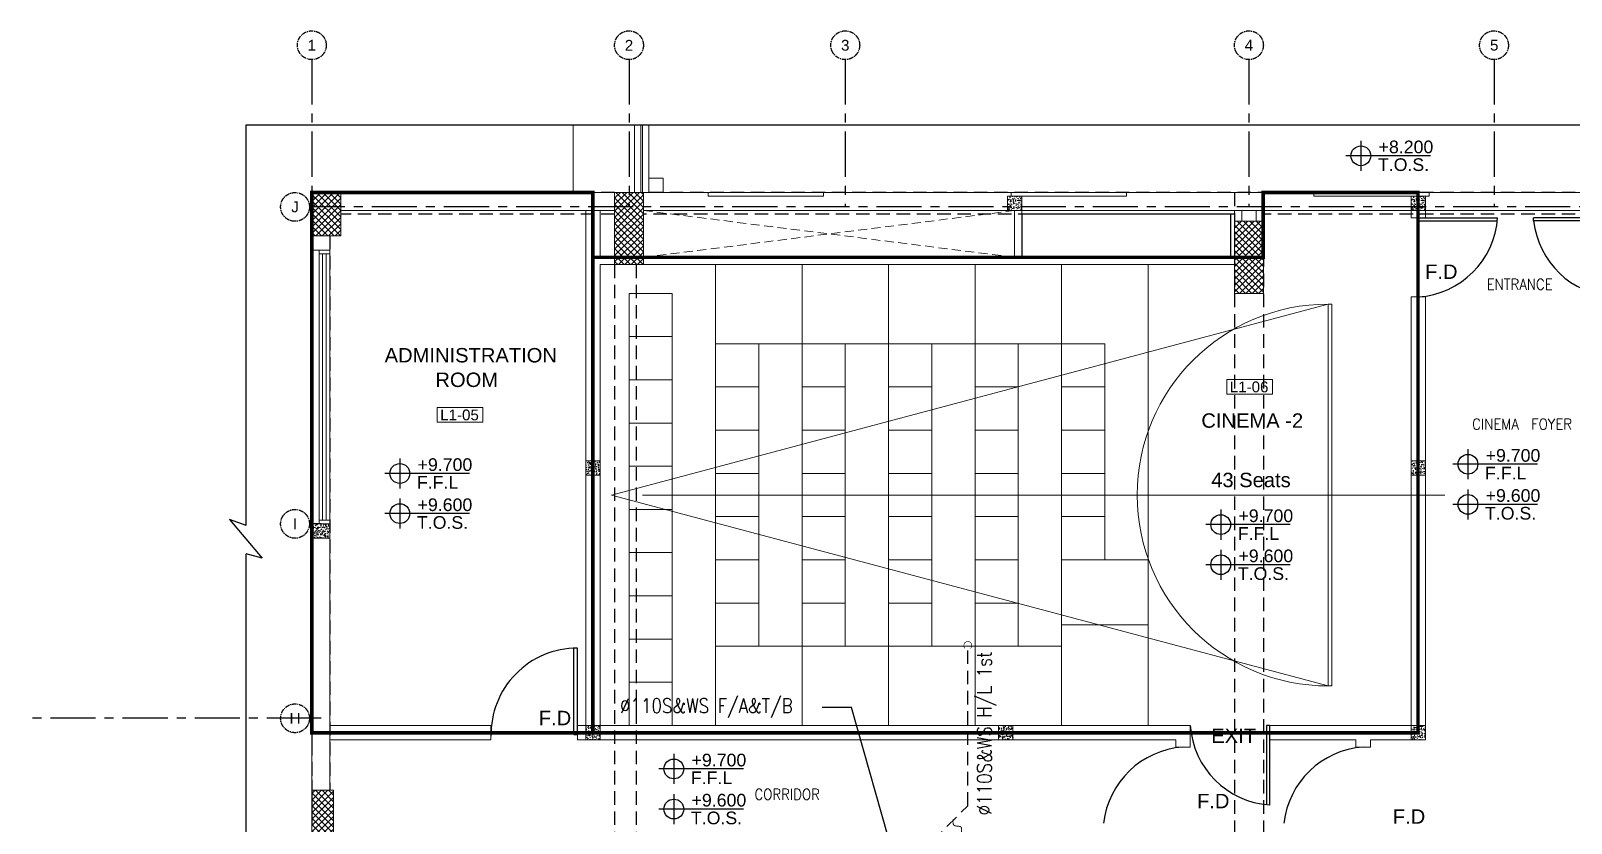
# Model space of a CAD drawing. Header units: millimetres. Extents: x 120409 to 293413, y 279268 to 473550.
# Drawn here: x 120409 to 141779, y 347863 to 358866 of the extents above; entities that cross this region are included whole.
import ezdxf
from ezdxf.enums import TextEntityAlignment as Align

# ---------------------------------------------------------------- set-up
doc = ezdxf.new("R2010")
doc.units = ezdxf.units.MM
doc.header["$LTSCALE"] = 50
doc.header["$MEASUREMENT"] = 0
for name, pattern in [('BASE PLANS-J 2-4-16$0$CENTER', [2, 1.25, -0.25, 0.25, -0.25]), ('BASE PLANS-J 2-4-16$0$HIDDENX2', [0.75, 0.5, -0.25]), ('CENTER', [2, 1.25, -0.25, 0.25, -0.25]), ('DASHED2', [9.525, 6.35, -3.175]), ('FF$0$HIDDEN2', [0.1875, 0.125, -0.0625]), ('HIDDEN', [0.375, 0.25, -0.125])]:
    doc.linetypes.add(name, pattern=pattern)
for name, color, linetype, lineweight in [('A-LEASING LINE', 255, 'DASHED2', 9), ('A-LEASING NUMBER', 255, 'Continuous', 9), ('BASE PLANS-J 2-4-16$0$A-BLOCK', 255, 'Continuous', 18), ('BASE PLANS-J 2-4-16$0$A-CINEMA DETAILS', 255, 'Continuous', 13), ('BASE PLANS-J 2-4-16$0$A-Concrete post &encasement added 28-3-2011', 255, 'Continuous', 5), ('BASE PLANS-J 2-4-16$0$A-GLASS', 255, 'Continuous', 5), ('BASE PLANS-J 2-4-16$0$A-HIDDEN', 8, 'BASE PLANS-J 2-4-16$0$HIDDENX2', 9), ('BASE PLANS-J 2-4-16$0$A-LOUVERS', 255, 'Continuous', 5), ('BASE PLANS-J 2-4-16$0$A-PROJECTION', 255, 'Continuous', 15), ('BASE PLANS-J 2-4-16$0$S-COL', 255, 'Continuous', 20)]:
    doc.layers.add(name, color=color, linetype=linetype, lineweight=lineweight)
for name, color, linetype in [('A-LEVEL', 255, 'Continuous'), ('A-TEXT', 255, 'Continuous'), ('Axis', 8, 'CENTER'), ('BASE PLANS-J 2-4-16$0$A-AXIS', 255, 'Continuous'), ('BASE PLANS-J 2-4-16$0$A-DOOR', 255, 'Continuous'), ('BASE PLANS-J 2-4-16$0$A-TEXT', 255, 'Continuous'), ('BASE PLANS-J 2-4-16$0$AC-Fresh DUCT', 255, 'Continuous'), ('BASE PLANS-J 2-4-16$0$Axis', 8, 'BASE PLANS-J 2-4-16$0$CENTER'), ('BASE PLANS-J 2-4-16$0$FD', 255, 'Continuous'), ('BASE PLANS-J 2-4-16$0$S-COL-HAT', 8, 'Continuous'), ('DIM', 255, 'Continuous'), ('FF$0$A-CONCRETE HIDDEN', 8, 'FF$0$HIDDEN2'), ('OUT RETAIL', 253, 'Continuous'), ('P-PIPE-DRA', 40, 'Continuous'), ('P-PIPE-DRA-TXT', 181, 'Continuous')]:
    doc.layers.add(name, color=color, linetype=linetype)
doc.styles.add('ARIAL', font='ARIALUNI.TTF')
doc.styles.add('BASE PLANS-J 2-4-16$0$ARIAL', font='ARIALUNI.TTF')
doc.styles.add('BASE PLANS-J 2-4-16$0$style1', font='arial.ttf')
doc.styles.add('ROMANS', font='ROMANS.shx', dxfattribs={"width": 0.9})
doc.styles.add('SS', font='romand.shx', dxfattribs={"width": 0.85, "height": 200})
doc.styles.get("Standard").update_dxf_attribs({"font": 'arial.ttf'})
doc.styles.add('VK', font='arial.ttf', dxfattribs={"width": 0.8})
doc.dimstyles.new('1-100', dxfattribs={"dimtxt": 150, "dimasz": 150, "dimexe": 0.16, "dimexo": 0.0625, "dimgap": 0.05, "dimtad": 3, "dimzin": 0, "dimdsep": 46, "dimtxsty": 'Standard', "dimcen": 0.09, "dimclrd": 1, "dimclre": 256, "dimclrt": 2, "dimadec": 0, "dimazin": 0, "dimtfac": 1, "dimtofl": 0, "dimtmove": 2, "dimatfit": 2, "dimfxl": 1, "dimtolj": 1, "dimtzin": 0, "dimlwd": -1, "dimarcsym": 0})
pattern_1 = [(135, (115077.23, 45947.435), (-44.194174, -44.194174), []), (225, (115077.23, 45947.435), (44.194174, -44.194174), [])]
pattern_2 = [(140, (115077.23, 45947.435), (6.275213, 71.726018), [7.5, -82.5]), (85, (115077.23, 45947.435), (-75.219213, -13.875133), [6, -66]), (190.451444, (115077.75, 45953.41), (-68.943999, 57.850885), [6.37402, -70.114211]), (136.1842, (115057.23, 45947.435), (16.551928, 106.724133), [11.25, -123.75]), (186.635635, (115058.61, 45956.33), (-97.41186, 93.466195), [9.561034, -105.171376]), (81.184164, (115057.23, 45947.44), (-97.41186, 93.466195), [9, -99]), (111, (115062.23, 45957.435), (40.261889, 59.690705), [7.5, -82.5]), (56, (115062.23, 45957.435), (-72.515005, 24.331533), [6, -66]), (161.451445, (115065.585, 45962.41), (-32.253115, 84.022238), [6.374019, -70.114211]), (127.5, (115077.23, 45947.435), (-33.2893854, 1.2159855), [0, -65.2, 0, -67, 0, -66.25]), (97.5, (115077.23, 45947.435), (-39.441171, 26.3069537), [0, -38.2, 0, -63.7, 0, -25.25]), (57.5, (115077.23, 45925.135), (2.2554872, 53.3822436), [0, -25, 0, -78, 0, -103.5]), (47.5, (115077.23, 45915.135), (-10.010498, 58.318617), [0, -32.5, 0, -51.8, 0, -73.5])]

# ---------------------------------------------------------------- blocks, each defined once
blk = doc.blocks.new('BASE PLANS-J 2-4-16$0$ax-new')
at = {"layer": 'BASE PLANS-J 2-4-16$0$Axis', "ltscale": 10}
for p, q in [((-139622, 419318), (-139622, 393099)), ((-135222, 419318), (-135222, 417273)), ((-132222, 419318), (-132222, 417273)), ((-126622, 419318), (-126622, 417273)), ((-123222, 419318), (-123222, 417273)), ((-109164, 417273), (-139655, 417273)), ((-139494, 412873), (-139655, 412873)), ((-139494, 410173), (-139655, 410173))]:
    blk.add_line(p, q, dxfattribs=at)
at = {"layer": 'BASE PLANS-J 2-4-16$0$Axis'}
for centre in [(-139622, 419518), (-135222, 419518), (-132222, 419518), (-126622, 419518), (-123222, 419518), (-139855, 417273), (-139855, 412873), (-139855, 410173)]:
    blk.add_circle(centre, 200, dxfattribs=at)
at = {"layer": 'BASE PLANS-J 2-4-16$0$Axis', "style": 'BASE PLANS-J 2-4-16$0$style1'}
for s, p in [('1', (-139622, 419518)), ('2', (-135222, 419518)), ('3', (-132222, 419518)), ('4', (-126622, 419518)), ('5', (-123219, 419518)), ('J', (-139855, 417273)), ('I', (-139855, 412873)), ('H', (-139855, 410173))]:
    blk.add_text(s, height=150, dxfattribs=at).set_placement(p, align=Align.MIDDLE)
blk = doc.blocks.new('HK')
for points in [[(82.2, 0), (-17.8, 0)], [(0, 17.8), (0, -17.8)]]:
    blk.add_lwpolyline(points)
blk.add_circle((0, 0), 11.7)
at = {"style": 'VK'}
for tag, p in [('REL', (21, 3)), ('APS', (20.2, -18))]:
    blk.add_attdef(tag, p, '', height=15, dxfattribs=at)
blk = doc.blocks.new('LEASING')
at = {"layer": 'A-LEASING NUMBER'}
blk.add_lwpolyline([(271, 87), (799, 87), (799, 255), (271, 255)], close=True, dxfattribs=at)
at = {"layer": 'A-LEASING NUMBER', "style": 'ARIAL'}
blk.add_attdef('4TH-01', text='', height=100, dxfattribs=at).set_placement((530, 170), align=Align.MIDDLE_CENTER)
blk = doc.blocks.new('A$C15096C43')
at = {"layer": 'FF$0$A-CONCRETE HIDDEN', "ltscale": 30}
for p, q in [((3800, 600), (0, 600)), ((20503, 600), (4200, 600)), ((12400, 600), (12400, -8300)), ((12800, 600), (12800, -8300)), ((3800, 300), (0, 300)), ((12400, 300), (4200, 300)), ((20503, 300), (12800, 300)), ((-400, 0), (-400, -7700)), ((-150, 0), (-150, -7700)), ((3800, -400), (3800, -8300)), ((4100, -400), (4100, -8300))]:
    blk.add_line(p, q, dxfattribs=at)
blk = doc.blocks.new('*U95')
at = {"layer": 'P-PIPE-DRA', "color": 1, "const_width": 0.02}
blk.add_lwpolyline([(-0.091, 0.142), (-0.093, 0.112), (-0.093, 0.083), (-0.092, 0.07), (-0.09, 0.057), (-0.087, 0.045), (-0.083, 0.035), (-0.077, 0.026), (-0.07, 0.018), (-0.061, 0.012), (-0.051, 0.008), (-0.039, 0.005), (-0.026, 0.003), (0.001, 0), (0.028, -0.003), (0.041, -0.005), (0.052, -0.007), (0.063, -0.011), (0.072, -0.017), (0.079, -0.024), (0.084, -0.033), (0.088, -0.043), (0.09, -0.055), (0.091, -0.067), (0.092, -0.081), (0.09, -0.109), (0.087, -0.139)], dxfattribs=at)
blk = doc.blocks.new('*U92')
at = {"layer": 'P-PIPE-DRA', "color": 142, "const_width": 0.00846}
blk.add_lwpolyline([(0.039, -0.039, 2.414214), (-0.039, -0.039)], format="xyb", dxfattribs=at)

msp = doc.modelspace()

# ---------------------------------------------------------------- hatches: boundary and pattern name
at = {"layer": 'BASE PLANS-J 2-4-16$0$A-Concrete post &encasement added 28-3-2011', "ltscale": 15}
h = msp.add_hatch(dxfattribs=at)
h.set_pattern_fill('AR-CONC', color=256, scale=10, angle=90)
h.set_pattern_definition([(140, (109477.65, 45947.435), (6.275213, 71.726018), [7.5, -82.5]), (85, (109477.65, 45947.435), (-75.219213, -13.875133), [6, -66]), (190.451444, (109478.17, 45953.41), (-68.943999, 57.850885), [6.37402, -70.114211]), (136.1842, (109457.65, 45947.435), (16.551928, 106.724133), [11.25, -123.75]), (186.635635, (109459.03, 45956.33), (-97.41186, 93.466195), [9.561034, -105.171376]), (81.184164, (109457.65, 45947.43), (-97.41186, 93.466195), [9, -99]), (111, (109462.65, 45957.435), (40.261889, 59.690705), [7.5, -82.5]), (56, (109462.65, 45957.435), (-72.515005, 24.331533), [6, -66]), (161.451445, (109466, 45962.41), (-32.253115, 84.022238), [6.374019, -70.114211]), (127.5, (109477.647, 45947.435), (-33.2893854, 1.2159855), [0, -65.2, 0, -67, 0, -66.25]), (97.5, (109477.647, 45947.435), (-39.441171, 26.3069537), [0, -38.2, 0, -63.7, 0, -25.25]), (57.5, (109477.647, 45925.135), (2.2554872, 53.3822436), [0, -25, 0, -78, 0, -103.5]), (47.5, (109477.647, 45915.135), (-10.010498, 58.318617), [0, -32.5, 0, -51.8, 0, -73.5])])
h.paths.add_polyline_path([(133958, 356570), (134158, 356570), (134158, 356370), (133958, 356370)])
h = msp.add_hatch(dxfattribs=at)
h.set_pattern_fill('AR-CONC', color=256, scale=10, angle=90)
h.set_pattern_definition(pattern_2)
h.paths.add_polyline_path([(139558, 356570), (139758, 356570), (139758, 356370), (139558, 356370)])
h = msp.add_hatch(dxfattribs=at)
h.set_pattern_fill('AR-CONC', color=256, scale=10, angle=90)
h.set_pattern_definition(pattern_2)
h.paths.add_polyline_path([(128108, 352895), (128308, 352895), (128308, 352695), (128108, 352695)])
h = msp.add_hatch(dxfattribs=at)
h.set_pattern_fill('AR-CONC', color=256, scale=10, angle=90)
h.set_pattern_definition(pattern_2)
h.paths.add_polyline_path([(139558, 352895), (139758, 352895), (139758, 352695), (139558, 352695)])
h = msp.add_hatch(dxfattribs=at)
h.set_pattern_fill('AR-CONC', color=256, scale=10, angle=90)
h.set_pattern_definition(pattern_2)
h.paths.add_polyline_path([(124308, 352020), (124558, 352020), (124558, 351820), (124308, 351820)])
h = msp.add_hatch(dxfattribs=at)
h.set_pattern_fill('AR-CONC', color=256, scale=10, angle=90)
h.set_pattern_definition(pattern_2)
h.paths.add_polyline_path([(128108, 349220), (128308, 349220), (128308, 349020), (128108, 349020)])
h = msp.add_hatch(dxfattribs=at)
h.set_pattern_fill('AR-CONC', color=256, scale=10, angle=90)
h.set_pattern_definition(pattern_2)
h.paths.add_polyline_path([(133833, 349220), (134033, 349220), (134033, 349020), (133833, 349020)])
h = msp.add_hatch(dxfattribs=at)
h.set_pattern_fill('AR-CONC', color=256, scale=10, angle=90)
h.set_pattern_definition(pattern_2)
h.paths.add_polyline_path([(139558, 349220), (139758, 349220), (139758, 349020), (139558, 349020)])
at = {"layer": 'BASE PLANS-J 2-4-16$0$S-COL-HAT', "ltscale": 15}
h = msp.add_hatch(dxfattribs=at)
h.set_pattern_fill('ANSI37', color=256, scale=500, angle=90)
h.set_pattern_definition(pattern_1)
h.paths.add_polyline_path([(124308, 356020), (124708, 356020), (124708, 356620), (124308, 356620)])
h = msp.add_hatch(dxfattribs=at)
h.set_pattern_fill('ANSI37', color=256, scale=500, angle=90)
h.set_pattern_definition(pattern_1)
h.paths.add_polyline_path([(128908, 356620), (128508, 356620), (128508, 355620), (128908, 355620)])
h = msp.add_hatch(dxfattribs=at)
h.set_pattern_fill('ANSI37', color=256, scale=500, angle=90)
h.set_pattern_definition(pattern_1)
h.paths.add_polyline_path([(137508, 356220), (137108, 356220), (137108, 355220), (137508, 355220)])
h = msp.add_hatch(dxfattribs=at)
h.set_pattern_fill('ANSI37', color=256, scale=500, angle=90)
h.set_pattern_definition(pattern_1)
h.paths.add_polyline_path([(124608, 348321), (124308, 348321), (124308, 347521), (124608, 347521)])

# ---------------------------------------------------------------- linework, layer by layer
at = {"layer": 'A-LEASING LINE', "const_width": 50}
for points in [[(124308, 349120), (124308, 356620), (128208, 356620), (128208, 349120)], [(128204, 349120), (128204, 355720), (137504, 355720), (137504, 356620), (139654, 356620), (139654, 349120)]]:
    msp.add_lwpolyline(points, close=True, dxfattribs=at)
at = {"layer": 'Axis', "color": 252, "ltscale": 10}
msp.add_line((124308, 349320), (120409, 349320), dxfattribs=at)
at = {"layer": 'BASE PLANS-J 2-4-16$0$A-BLOCK'}
for p, q in [((124308, 355820), (124308, 356620)), ((124308, 356620), (129408, 356620)), ((129808, 356620), (129408, 356620)), ((129808, 356620), (131408, 356620)), ((134008, 356620), (131408, 356620)), ((134008, 356620), (135608, 356620)), ((138208, 356620), (135608, 356620)), ((137508, 356620), (137108, 356620)), ((138208, 356620), (139808, 356620)), ((142408, 356620), (139808, 356620)), ((124708, 356370), (128308, 356370)), ((128108, 356370), (128108, 349220)), ((128308, 356370), (128308, 355720)), ((130108, 356370), (129408, 356370)), ((137108, 356370), (137108, 356220)), ((137508, 356370), (137108, 356370)), ((137208, 356370), (137208, 356220)), ((137408, 356220), (137408, 356370)), ((137508, 356370), (145207, 356370)), ((137508, 356220), (137508, 356370)), ((139558, 356270), (139558, 356370)), ((139758, 356270), (139558, 356270)), ((139758, 356270), (139758, 356370)), ((124308, 355820), (124558, 355820)), ((128308, 355620), (128308, 349220)), ((128308, 355620), (137107, 355620)), ((134058, 355721), (128908, 355720)), ((129908, 354520), (129908, 355620)), ((131108, 354520), (131108, 355620)), ((132308, 354520), (132308, 355620)), ((133508, 354520), (133508, 355620)), ((134158, 355720), (137108, 355720)), ((134708, 354520), (134708, 355620)), ((139758, 355170), (139558, 355170)), ((139558, 349220), (139558, 355170)), ((139758, 353770), (139758, 355170)), ((135308, 354520), (129908, 354520)), ((139758, 349020), (139758, 353770)), ((124558, 352020), (124308, 352020)), ((124308, 347771), (124308, 352020)), ((124558, 349020), (124558, 352020)), ((134708, 350630), (134708, 349220)), ((129908, 350395), (129908, 349220)), ((134708, 350320), (129908, 350320)), ((131108, 350395), (131108, 349220)), ((132308, 350395), (132308, 349220)), ((133508, 350395), (133508, 349220)), ((126793, 349220), (124558, 349220)), ((126793, 349220), (126793, 349020)), ((128308, 349220), (136493, 349220)), ((136493, 349220), (136493, 348920)), ((137593, 349220), (139558, 349220)), ((137593, 349220), (137593, 349020)), ((124558, 348321), (124558, 349020)), ((126793, 349020), (124558, 349020)), ((126759, 349020), (126759, 349020)), ((136293, 349020), (128108, 349020)), ((136293, 348920), (136293, 349020)), ((137593, 349020), (138793, 349020)), ((138993, 349020), (139758, 349020)), ((136493, 348920), (136293, 348920))]:
    msp.add_line(p, q, dxfattribs=at)
for points in [[(129808, 356620), (129808, 356570), (131408, 356570), (131408, 356620)], [(134008, 356620), (134008, 356570), (135608, 356570), (135608, 356620)], [(138208, 356620), (138208, 356570), (139808, 356570), (139808, 356620)], [(128508, 356370), (128308, 356370)], [(128908, 356370), (134058, 356370), (134058, 355721)], [(137108, 356370), (134158, 356370), (134158, 355720), (134158, 355720)], [(124558, 355820), (124558, 356020)], [(128308, 355720), (128508, 355720)], [(138458, 355071), (138408, 355071), (138408, 349769), (138458, 349769), (138458, 355071)], [(128108, 349220), (127993, 349220), (127993, 349020), (128108, 349020)], [(138993, 349020), (138993, 348920), (138793, 348920), (138793, 349020)]]:
    msp.add_lwpolyline(points, dxfattribs=at)
at = {"layer": 'BASE PLANS-J 2-4-16$0$A-CINEMA DETAILS'}
for p, q in [((135908, 349220), (135908, 355620)), ((128464, 352420), (138408, 355071)), ((138408, 349769), (128464, 352420)), ((140027, 352420), (128897, 352420))]:
    msp.add_line(p, q, dxfattribs=at)
for points in [[(128708, 355220), (128708, 349220), (129308, 349220), (129308, 355220)], [(129308, 355220), (128708, 355220)], [(128708, 354620), (129308, 354620)], [(129908, 354520), (129908, 350320), (130508, 350320), (130508, 354520)], [(130508, 354520), (129908, 354520)], [(131108, 354520), (131108, 350320), (131708, 350320), (131708, 354520)], [(131708, 354520), (131108, 354520)], [(132308, 354520), (132308, 350320), (132908, 350320), (132908, 354520)], [(132908, 354520), (132308, 354520)], [(133508, 354520), (133508, 350320), (134108, 350320), (134108, 354520)], [(134108, 354520), (133508, 354520)], [(134708, 354520), (134708, 350620), (135908, 350620), (135908, 351520), (134708, 351520)], [(135308, 354520), (134708, 354520)], [(135308, 351520), (135308, 354520)], [(128708, 354020), (129308, 354020)], [(129908, 353920), (130508, 353920)], [(131108, 353920), (131708, 353920)], [(132308, 353920), (132908, 353920)], [(133508, 353920), (134108, 353920)], [(134708, 353920), (135308, 353920)], [(128708, 353420), (129308, 353420)], [(129908, 353320), (130508, 353320)], [(131108, 353320), (131708, 353320)], [(132308, 353320), (132908, 353320)], [(133508, 353320), (134108, 353320)], [(134708, 353320), (135308, 353320)], [(128708, 352820), (129308, 352820)], [(129908, 352720), (130508, 352720)], [(131108, 352720), (131708, 352720)], [(132308, 352720), (132908, 352720)], [(133508, 352720), (134108, 352720)], [(134708, 352720), (135308, 352720)], [(128708, 352220), (129308, 352220)], [(129908, 352120), (130508, 352120)], [(131108, 352120), (131708, 352120)], [(132308, 352120), (132908, 352120)], [(133508, 352120), (134108, 352120)], [(134708, 352120), (135308, 352120)], [(128708, 351620), (129308, 351620)], [(129908, 351520), (130508, 351520)], [(131108, 351520), (131708, 351520)], [(132308, 351520), (132908, 351520)], [(133508, 351520), (134108, 351520)], [(128708, 351020), (129308, 351020)], [(129908, 350920), (130508, 350920)], [(131108, 350920), (131708, 350920)], [(132308, 350920), (132908, 350920)], [(133508, 350920), (134108, 350920)], [(128708, 350420), (129308, 350420)], [(128708, 349820), (129308, 349820)]]:
    msp.add_lwpolyline(points, dxfattribs=at)
msp.add_arc((138409, 352420), 2651, 90.0199, 269.9801, dxfattribs=at)
at = {"layer": 'BASE PLANS-J 2-4-16$0$A-Concrete post &encasement added 28-3-2011', "ltscale": 15}
for points in [[(133958, 356570), (134158, 356570), (134158, 356370), (133958, 356370)], [(139558, 356570), (139758, 356570), (139758, 356370), (139558, 356370)], [(128108, 352895), (128308, 352895), (128308, 352695), (128108, 352695)], [(139558, 352895), (139758, 352895), (139758, 352695), (139558, 352695)], [(124308, 352020), (124558, 352020), (124558, 351820), (124308, 351820)], [(128108, 349220), (128308, 349220), (128308, 349020), (128108, 349020)], [(133833, 349220), (134033, 349220), (134033, 349020), (133833, 349020)], [(139558, 349220), (139758, 349220), (139758, 349020), (139558, 349020)]]:
    msp.add_lwpolyline(points, close=True, dxfattribs=at)
at = {"layer": 'BASE PLANS-J 2-4-16$0$A-DOOR'}
for p, q in [((139658, 356270), (140758, 356270)), ((142358, 356270), (141258, 356270)), ((141258, 356227), (141258, 356270)), ((139658, 356227), (140758, 356227)), ((142358, 356227), (141258, 356227)), ((127943, 349095), (127943, 350295)), ((127993, 349095), (127993, 350296)), ((137550, 349220), (137550, 348120)), ((137593, 349220), (137550, 349220)), ((137593, 349220), (137593, 348116)), ((127943, 349095), (127993, 349095))]:
    msp.add_line(p, q, dxfattribs=at)
for centre, radius, start, end in [((139578, 356350), 1183, 273.8721, 356.1279), ((142441, 356358), 1190, 186.2863, 265.9901), ((127993, 349095), 1200, 90, 181.1935), ((137680, 349304), 1190, 184.0099, 265.7853), ((136475, 347733), 1190, 93.9886, 173.7231), ((138975, 347734), 1189, 93.9621, 173.7495)]:
    msp.add_arc(centre, radius, start, end, dxfattribs=at)
at = {"layer": 'BASE PLANS-J 2-4-16$0$A-GLASS'}
for p, q in [((124308, 352020), (124308, 355820)), ((124408, 352020), (124408, 355820)), ((124558, 355820), (124408, 355820)), ((124558, 352020), (124558, 355820)), ((124408, 355771), (124558, 355771)), ((124458, 352070), (124458, 355771)), ((124508, 352070), (124508, 355771)), ((124408, 352070), (124558, 352070)), ((124558, 352020), (124408, 352020))]:
    msp.add_line(p, q, dxfattribs=at)
at = {"layer": 'BASE PLANS-J 2-4-16$0$A-HIDDEN', "ltscale": 5}
for p, q in [((134058, 356370), (128908, 355720)), ((128908, 356370), (134058, 355721))]:
    msp.add_line(p, q, dxfattribs=at)
at = {"layer": 'BASE PLANS-J 2-4-16$0$A-LOUVERS'}
for points in [[(128783, 357560), (128783, 356620)], [(128983, 357560), (128983, 356620)]]:
    msp.add_lwpolyline(points, dxfattribs=at)
at = {"layer": 'BASE PLANS-J 2-4-16$0$A-LOUVERS', "ltscale": 500}
for points in [[(128873, 357560), (128873, 356620)], [(128893, 357560), (128893, 356620)]]:
    msp.add_lwpolyline(points, dxfattribs=at)
at = {"layer": 'BASE PLANS-J 2-4-16$0$A-LOUVERS'}
msp.add_lwpolyline([(128984, 356820), (129184, 356820), (129184, 356620), (128984, 356620)], close=True, dxfattribs=at)
at = {"layer": 'BASE PLANS-J 2-4-16$0$A-PROJECTION'}
msp.add_lwpolyline([(127933, 357560), (127933, 356620)], dxfattribs=at)
at = {"layer": 'BASE PLANS-J 2-4-16$0$AC-Fresh DUCT', "ltscale": 5}
for p, q in [((137057, 356320), (134158, 356320)), ((134158, 356320), (134158, 355720)), ((137057, 355721), (137057, 356320))]:
    msp.add_line(p, q, dxfattribs=at)
at = {"layer": 'BASE PLANS-J 2-4-16$0$S-COL', "ltscale": 15}
for points in [[(124308, 356020), (124708, 356020), (124708, 356620), (124308, 356620)], [(128508, 355620), (128908, 355620), (128908, 356620), (128508, 356620)], [(137108, 355220), (137508, 355220), (137508, 356220), (137108, 356220)], [(124308, 347521), (124608, 347521), (124608, 348321), (124308, 348321)]]:
    msp.add_lwpolyline(points, close=True, dxfattribs=at)
at = {"layer": 'DIM'}
for points in [[(123399, 351998), (123399, 357560), (156605, 357560), (156605, 351998), (156370, 352082), (156825, 351543), (156605, 351604), (156605, 348063), (147234, 348063), (147234, 339893)], [(123399, 351998), (123164, 352082), (123618, 351543), (123399, 351604)], [(131151, 339893), (131151, 346436), (123399, 346436), (123399, 351604)]]:
    msp.add_lwpolyline(points, dxfattribs=at)
at = {"layer": 'P-PIPE-DRA', "color": 7, "linetype": 'HIDDEN', "ltscale": 15}
for p, q in [((133408, 348106), (133408, 350331)), ((132523, 347220), (133408, 348106))]:
    msp.add_line(p, q, dxfattribs=at)

# ---------------------------------------------------------------- block references
at = {"layer": 'A-LEASING NUMBER'}
ref = msp.add_blockref('LEASING', (136676, 353717), dxfattribs=dict(at, xscale=1.2, yscale=1.2, zscale=1.2))
ref.add_attrib('4TH-01', 'L1-06', dxfattribs={"height": 150, "style": 'ARIAL'}).set_placement((137311, 353921), align=Align.MIDDLE_CENTER)
ref = msp.add_blockref('LEASING', (125722, 353328, 0), dxfattribs=dict(at, xscale=1.2, yscale=1.2, zscale=1.2))
ref.add_attrib('4TH-01', 'L1-05', dxfattribs={"height": 150, "style": 'ARIAL'}).set_placement((126357, 353532, 0), align=Align.MIDDLE_CENTER)
at = {"layer": 'A-LEVEL', "xscale": 11.73060000847072, "yscale": 11.73059999720977, "zscale": 17.59589999999999}
for p, values in [((138861, 357130), {'REL': '+8.200', 'APS': 'T.O.S.'}), ((140346, 352847), {'REL': '+9.700', 'APS': 'F.F.L'}), ((125529, 352719), {'REL': '+9.700', 'APS': 'F.F.L'}), ((140346, 352290), {'REL': '+9.600', 'APS': 'T.O.S.'}), ((125529, 352162), {'REL': '+9.600', 'APS': 'T.O.S.'}), ((136917, 352009), {'REL': '+9.700', 'APS': 'F.F.L'}), ((136917, 351452), {'REL': '+9.600', 'APS': 'T.O.S.'}), ((129330, 348617), {'REL': '+9.700', 'APS': 'F.F.L'}), ((129330, 348060), {'REL': '+9.600', 'APS': 'T.O.S.'})]:
    msp.add_blockref('HK', p, dxfattribs=at).add_auto_attribs(values)
at = {"layer": 'BASE PLANS-J 2-4-16$0$A-AXIS'}
msp.add_blockref('BASE PLANS-J 2-4-16$0$ax-new', (263930, -60853), dxfattribs=at)
at = {"layer": 'DIM'}
msp.add_blockref('A$C15096C43', (124708, 356020), dxfattribs=at)
at = {"layer": 'P-PIPE-DRA', "xscale": 1000, "yscale": 1000, "zscale": 1000}
msp.add_blockref('*U92', (133408, 350331), dxfattribs=at)
at = {"layer": 'P-PIPE-DRA', "xscale": 650, "yscale": 650, "zscale": 650, "rotation": 359.9994214380458}
msp.add_blockref('*U95', (133263, 347823), dxfattribs=at)

# ---------------------------------------------------------------- texts
at = {"layer": 'A-TEXT', "style": 'ARIAL'}
for s, p in [('ADMINISTRATION', (125318, 354261)), ('ROOM', (126022, 353920)), ('CINEMA -2', (136648, 353354)), ('43 Seats', (136785, 352529))]:
    msp.add_text(s, height=200, rotation=359.9958, dxfattribs=at).set_placement(p)
at = {"layer": 'BASE PLANS-J 2-4-16$0$A-TEXT', "style": 'BASE PLANS-J 2-4-16$0$ARIAL'}
msp.add_text('EXIT', height=200, rotation=359.9958, dxfattribs=at).set_placement((136786, 348977))
at = {"layer": 'BASE PLANS-J 2-4-16$0$FD', "style": 'BASE PLANS-J 2-4-16$0$ARIAL'}
for p in [(139752, 355420), (127456, 349224), (136588, 348071), (139304, 347856)]:
    msp.add_text('F.D', height=200, rotation=0.0042, dxfattribs=at).set_placement(p)
at = {"layer": 'OUT RETAIL', "style": 'ROMANS', "width": 0.9}
for tag, p in [('ENTRANCE', (141064, 355346)), ('CINEMA', (140728, 353404)), ('FOYER', (141507, 353404)), ('CORRIDOR', (130902, 348265))]:
    msp.add_attdef(tag, text='ROOM', height=150, rotation=0, dxfattribs=at).set_placement(p, align=Align.MIDDLE_CENTER)
at = {"layer": 'P-PIPE-DRA-TXT', "style": 'SS', "width": 0.85}
msp.add_text('%%C110S&WS H/L 1st', height=200, rotation=90, dxfattribs=at).set_placement((133736, 347973, 0))
msp.add_text('%%C110S&WS F/A&T/B', height=200, dxfattribs=at).set_placement((128582, 349395))

# ---------------------------------------------------------------- leaders
at = {"layer": 'P-PIPE-DRA-TXT'}
msp.add_leader([(132414, 347288), (131795, 349468), (131389, 349468)], dimstyle='1-100', override={"dimtad": 0}, dxfattribs=at)

doc.saveas('drawing.dxf')
